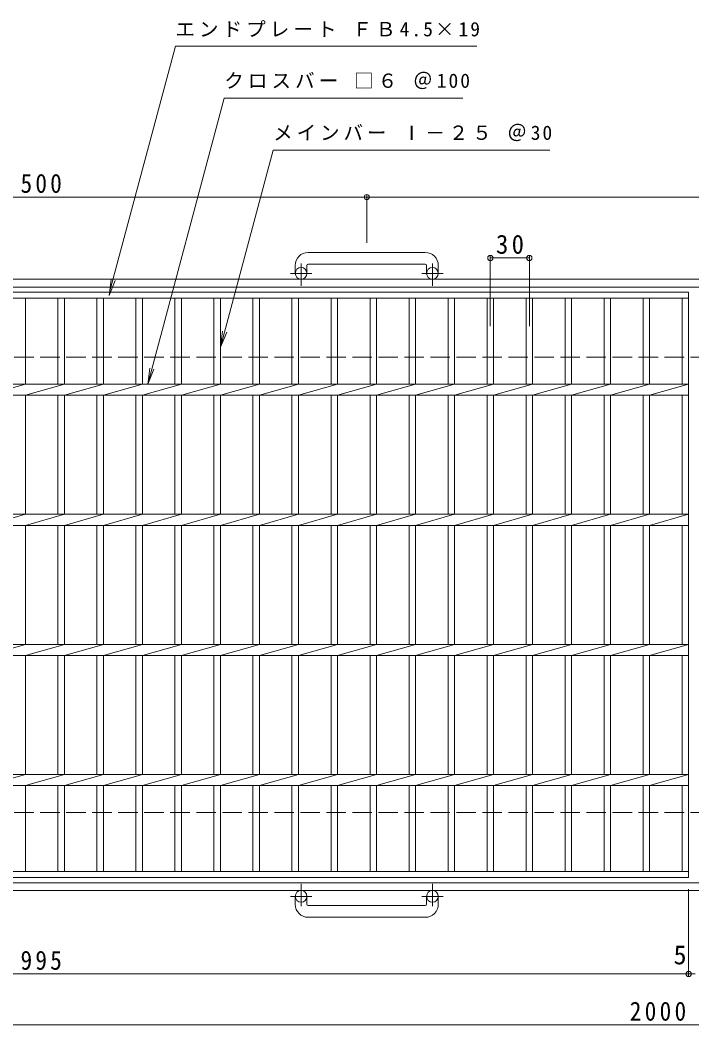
# Model space of a CAD drawing. Units: millimetres, scale not verified. Extents: x -878 to 901, y -687 to 611.
# Drawn here: x -357 to 160, y -162 to 611 of the extents above; entities that cross this region are included whole.
import ezdxf
from ezdxf.enums import TextEntityAlignment as Align

# ---------------------------------------------------------------- set-up
doc = ezdxf.new("R2010")
doc.units = ezdxf.units.MM
doc.header["$LTSCALE"] = 5
doc.header["$PDMODE"] = 32
doc.header["$PDSIZE"] = 4
doc.linetypes.add('CHAIN1', pattern=[8, 5, -1, 1, -1])
doc.linetypes.add('DASHED3', pattern=[4, 3, -1])
for name, color, linetype, lineweight in [('A-1_ピット', 2, 'Continuous', 9), ('A-2_蓋', 3, 'Continuous', 9), ('A-4_寸法', 7, 'Continuous', 9)]:
    doc.layers.add(name, color=color, linetype=linetype, lineweight=lineweight)
doc.styles.add('ＭＳ ゴシック', font='')
doc.styles.get('ＭＳ ゴシック').set_extended_font_data('MS Gothic')

msp = doc.modelspace()

# ---------------------------------------------------------------- linework, layer by layer
at = {"layer": 'A-1_ピット'}
for p, q in [((-44.938, 431.889), (-134.938, 431.889)), ((-144.938, 421.889), (-144.938, 415.789)), ((-135.938, 421.889), (-135.938, 415.789)), ((-134.939, 422.889), (-44.938, 422.889)), ((-43.938, 421.889), (-43.938, 415.789)), ((-34.938, 421.889), (-34.938, 415.789)), ((314.007, 411.289), (-839.938, 411.289)), ((314.007, 405.289), (-839.938, 405.289)), ((314.007, -52.711), (-839.938, -52.711)), ((314.007, -58.711), (-839.938, -58.711)), ((-144.938, -69.311), (-144.938, -63.211)), ((-135.938, -69.311), (-135.938, -63.211)), ((-43.938, -69.311), (-43.938, -63.211)), ((-34.938, -69.311), (-34.938, -63.211)), ((-134.939, -70.311), (-44.938, -70.311)), ((-44.938, -79.311), (-134.938, -79.311))]:
    msp.add_line(p, q, dxfattribs=at)
at = {"layer": 'A-1_ピット', "linetype": 'CHAIN1'}
for p, q in [((-140.438, 406.181), (-140.438, 423.279)), ((-39.438, 406.181), (-39.438, 423.279)), ((-132.275, 415.789), (-148.682, 415.789)), ((-31.275, 415.789), (-47.682, 415.789)), ((-140.438, -53.604), (-140.438, -70.701)), ((-39.438, -53.604), (-39.438, -70.701)), ((-132.275, -63.211), (-148.682, -63.211)), ((-31.275, -63.211), (-47.682, -63.211))]:
    msp.add_line(p, q, dxfattribs=at)
at = {"layer": 'A-1_ピット', "linetype": 'DASHED3'}
for p, q in [((314.007, 351.289), (-839.938, 351.289)), ((314.007, 1.289), (-839.938, 1.289))]:
    msp.add_line(p, q, dxfattribs=at)
at = {"layer": 'A-1_ピット'}
for centre in [(-140.438, 415.789), (-39.438, 415.789), (-140.438, -63.211), (-39.438, -63.211)]:
    msp.add_circle(centre, 4.5, dxfattribs=at)
for centre, radius, start, end in [((-134.938, 421.889), 10, 90, 180), ((-44.938, 421.889), 10, 0, 90), ((-134.939, 421.889), 1, 90, 180), ((-44.938, 421.889), 1, 0, 90), ((-134.938, -69.311), 10, 180, 270), ((-134.939, -69.311), 1, 180, 270), ((-44.938, -69.311), 10, 270, 0), ((-44.938, -69.311), 1, 270, 0)]:
    msp.add_arc(centre, radius, start, end, dxfattribs=at)
at = {"layer": 'A-2_蓋'}
for p, q in [((-837.438, 401.289), (157.562, 401.289)), ((-837.438, 396.789), (157.562, 396.789)), ((-352.438, 396.789), (-352.438, 330.528)), ((-327.438, 396.789), (-327.438, 330.528)), ((-322.438, 396.789), (-322.438, 330.528)), ((-297.438, 396.789), (-297.438, 330.528)), ((-292.438, 396.789), (-292.438, 330.528)), ((-267.438, 396.789), (-267.438, 330.528)), ((-262.438, 396.789), (-262.438, 330.528)), ((-237.438, 396.789), (-237.438, 330.528)), ((-232.438, 396.789), (-232.438, 330.528)), ((-207.438, 396.789), (-207.438, 330.528)), ((-202.438, 396.789), (-202.438, 330.528)), ((-177.438, 396.789), (-177.438, 330.528)), ((-172.438, 396.789), (-172.438, 330.528)), ((-147.438, 396.789), (-147.438, 330.528)), ((-142.438, 396.789), (-142.438, 330.528)), ((-117.438, 396.789), (-117.438, 330.528)), ((-112.438, 396.789), (-112.438, 330.528)), ((-87.438, 396.789), (-87.438, 330.528)), ((-82.438, 396.789), (-82.438, 330.528)), ((-57.438, 396.789), (-57.438, 330.528)), ((-52.438, 396.789), (-52.438, 330.528)), ((-27.438, 396.789), (-27.438, 330.528)), ((-22.438, 396.789), (-22.438, 330.528)), ((2.562, 396.789), (2.562, 330.528)), ((7.562, 396.789), (7.562, 330.528)), ((32.562, 396.789), (32.562, 330.528)), ((37.562, 396.789), (37.562, 330.528)), ((62.562, 396.789), (62.562, 330.528)), ((67.562, 396.789), (67.562, 330.528)), ((92.562, 396.789), (92.562, 330.528)), ((97.562, 396.789), (97.562, 330.528)), ((122.562, 396.789), (122.562, 330.528)), ((127.562, 396.789), (127.562, 330.528)), ((152.562, 396.789), (152.562, 330.528)), ((157.562, 401.289), (157.562, -48.711)), ((-837.438, 330.528), (157.562, 330.528)), ((-352.438, 330.528), (-382.439, 322.049)), ((-322.438, 330.528), (-352.438, 322.049)), ((-292.438, 330.528), (-322.438, 322.049)), ((-262.438, 330.528), (-292.438, 322.049)), ((-232.438, 330.528), (-262.438, 322.049)), ((-202.438, 330.528), (-232.438, 322.049)), ((-172.438, 330.528), (-202.438, 322.049)), ((-142.438, 330.528), (-172.438, 322.049)), ((-112.438, 330.528), (-142.438, 322.049)), ((-82.438, 330.528), (-112.438, 322.049)), ((-52.438, 330.528), (-82.438, 322.049)), ((-22.438, 330.528), (-52.438, 322.049)), ((7.562, 330.528), (-22.438, 322.049)), ((37.562, 330.528), (7.562, 322.049)), ((67.562, 330.528), (37.562, 322.049)), ((97.562, 330.528), (67.562, 322.049)), ((127.562, 330.528), (97.562, 322.049)), ((157.562, 330.528), (127.562, 322.049)), ((-837.438, 322.049), (157.562, 322.049)), ((-352.438, 322.049), (-352.438, 230.528)), ((-327.438, 322.049), (-327.438, 230.528)), ((-322.438, 322.049), (-322.438, 230.528)), ((-297.438, 322.049), (-297.438, 230.528)), ((-292.438, 322.049), (-292.438, 230.528)), ((-267.438, 322.049), (-267.438, 230.528)), ((-262.438, 322.049), (-262.438, 230.528)), ((-237.438, 322.049), (-237.438, 230.528)), ((-232.438, 322.049), (-232.438, 230.528)), ((-207.438, 322.049), (-207.438, 230.528)), ((-202.438, 322.049), (-202.438, 230.528)), ((-177.438, 322.049), (-177.438, 230.528)), ((-172.438, 322.049), (-172.438, 230.528)), ((-147.438, 322.049), (-147.438, 230.528)), ((-142.438, 322.049), (-142.438, 230.528)), ((-117.438, 322.049), (-117.438, 230.528)), ((-112.438, 322.049), (-112.438, 230.528)), ((-87.438, 322.049), (-87.438, 230.528)), ((-82.438, 322.049), (-82.438, 230.528)), ((-57.438, 322.049), (-57.438, 230.528)), ((-52.438, 322.049), (-52.438, 230.528)), ((-27.438, 322.049), (-27.438, 230.528)), ((-22.438, 322.049), (-22.438, 230.528)), ((2.562, 322.049), (2.562, 230.528)), ((7.562, 322.049), (7.562, 230.528)), ((32.562, 322.049), (32.562, 230.528)), ((37.562, 322.049), (37.562, 230.528)), ((62.562, 322.049), (62.562, 230.528)), ((67.562, 322.049), (67.562, 230.528)), ((92.562, 322.049), (92.562, 230.528)), ((97.562, 322.049), (97.562, 230.528)), ((122.562, 322.049), (122.562, 230.528)), ((127.562, 322.049), (127.562, 230.528)), ((152.562, 322.049), (152.562, 230.528)), ((-837.438, 230.528), (157.562, 230.528)), ((-352.438, 230.528), (-382.439, 222.049)), ((-322.438, 230.528), (-352.438, 222.049)), ((-292.438, 230.528), (-322.438, 222.049)), ((-262.438, 230.528), (-292.438, 222.049)), ((-232.438, 230.528), (-262.438, 222.049)), ((-202.438, 230.528), (-232.438, 222.049)), ((-172.438, 230.528), (-202.438, 222.049)), ((-142.438, 230.528), (-172.438, 222.049)), ((-112.438, 230.528), (-142.438, 222.049)), ((-82.438, 230.528), (-112.438, 222.049)), ((-52.438, 230.528), (-82.438, 222.049)), ((-22.438, 230.528), (-52.438, 222.049)), ((7.562, 230.528), (-22.438, 222.049)), ((37.562, 230.528), (7.562, 222.049)), ((67.562, 230.528), (37.562, 222.049)), ((97.562, 230.528), (67.562, 222.049)), ((127.562, 230.528), (97.562, 222.049)), ((157.562, 230.528), (127.562, 222.049)), ((-837.438, 222.049), (157.562, 222.049)), ((-352.438, 222.049), (-352.438, 130.528)), ((-327.438, 222.049), (-327.438, 130.528)), ((-322.438, 222.049), (-322.438, 130.528)), ((-297.438, 222.049), (-297.438, 130.528)), ((-292.438, 222.049), (-292.438, 130.528)), ((-267.438, 222.049), (-267.438, 130.528)), ((-262.438, 222.049), (-262.438, 130.528)), ((-237.438, 222.049), (-237.438, 130.528)), ((-232.438, 222.049), (-232.438, 130.528)), ((-207.438, 222.049), (-207.438, 130.528)), ((-202.438, 222.049), (-202.438, 130.528)), ((-177.438, 222.049), (-177.438, 130.528)), ((-172.438, 222.049), (-172.438, 130.528)), ((-147.438, 222.049), (-147.438, 130.528)), ((-142.438, 222.049), (-142.438, 130.528)), ((-117.438, 222.049), (-117.438, 130.528)), ((-112.438, 222.049), (-112.438, 130.528)), ((-87.438, 222.049), (-87.438, 130.528)), ((-82.438, 222.049), (-82.438, 130.528)), ((-57.438, 222.049), (-57.438, 130.528)), ((-52.438, 222.049), (-52.438, 130.528)), ((-27.438, 222.049), (-27.438, 130.528)), ((-22.438, 222.049), (-22.438, 130.528)), ((2.562, 222.049), (2.562, 130.528)), ((7.562, 222.049), (7.562, 130.528)), ((32.562, 222.049), (32.562, 130.528)), ((37.562, 222.049), (37.562, 130.528)), ((62.562, 222.049), (62.562, 130.528)), ((67.562, 222.049), (67.562, 130.528)), ((92.562, 222.049), (92.562, 130.528)), ((97.562, 222.049), (97.562, 130.528)), ((122.562, 222.049), (122.562, 130.528)), ((127.562, 222.049), (127.562, 130.528)), ((152.562, 222.049), (152.562, 130.528)), ((-837.438, 130.528), (157.562, 130.528)), ((-352.438, 130.528), (-382.439, 122.049)), ((-322.438, 130.528), (-352.438, 122.049)), ((-292.438, 130.528), (-322.438, 122.049)), ((-262.438, 130.528), (-292.438, 122.049)), ((-232.438, 130.528), (-262.438, 122.049)), ((-202.438, 130.528), (-232.438, 122.049)), ((-172.438, 130.528), (-202.438, 122.049)), ((-142.438, 130.528), (-172.438, 122.049)), ((-112.438, 130.528), (-142.438, 122.049)), ((-82.438, 130.528), (-112.438, 122.049)), ((-52.438, 130.528), (-82.438, 122.049)), ((-22.438, 130.528), (-52.438, 122.049)), ((7.562, 130.528), (-22.438, 122.049)), ((37.562, 130.528), (7.562, 122.049)), ((67.562, 130.528), (37.562, 122.049)), ((97.562, 130.528), (67.562, 122.049)), ((127.562, 130.528), (97.562, 122.049)), ((157.562, 130.528), (127.562, 122.049)), ((-837.438, 122.049), (157.562, 122.049)), ((-352.438, 122.049), (-352.438, 30.529)), ((-327.438, 122.049), (-327.438, 30.529)), ((-322.438, 122.049), (-322.438, 30.529)), ((-297.438, 122.049), (-297.438, 30.529)), ((-292.438, 122.049), (-292.438, 30.529)), ((-267.438, 122.049), (-267.438, 30.529)), ((-262.438, 122.049), (-262.438, 30.529)), ((-237.438, 122.049), (-237.438, 30.529)), ((-232.438, 122.049), (-232.438, 30.529)), ((-207.438, 122.049), (-207.438, 30.529)), ((-202.438, 122.049), (-202.438, 30.529)), ((-177.438, 122.049), (-177.438, 30.529)), ((-172.438, 122.049), (-172.438, 30.529)), ((-147.438, 122.049), (-147.438, 30.529)), ((-142.438, 122.049), (-142.438, 30.529)), ((-117.438, 122.049), (-117.438, 30.529)), ((-112.438, 122.049), (-112.438, 30.529)), ((-87.438, 122.049), (-87.438, 30.529)), ((-82.438, 122.049), (-82.438, 30.529)), ((-57.438, 122.049), (-57.438, 30.529)), ((-52.438, 122.049), (-52.438, 30.529)), ((-27.438, 122.049), (-27.438, 30.529)), ((-22.438, 122.049), (-22.438, 30.529)), ((2.562, 122.049), (2.562, 30.529)), ((7.562, 122.049), (7.562, 30.529)), ((32.562, 122.049), (32.562, 30.529)), ((37.562, 122.049), (37.562, 30.529)), ((62.562, 122.049), (62.562, 30.529)), ((67.562, 122.049), (67.562, 30.529)), ((92.562, 122.049), (92.562, 30.529)), ((97.562, 122.049), (97.562, 30.529)), ((122.562, 122.049), (122.562, 30.529)), ((127.562, 122.049), (127.562, 30.529)), ((152.562, 122.049), (152.562, 30.529)), ((-837.438, 30.529), (157.562, 30.529)), ((-352.438, 30.529), (-382.439, 22.048)), ((-322.438, 30.529), (-352.438, 22.048)), ((-292.438, 30.529), (-322.438, 22.048)), ((-262.438, 30.529), (-292.438, 22.048)), ((-232.438, 30.529), (-262.438, 22.048)), ((-202.438, 30.529), (-232.438, 22.048)), ((-172.438, 30.529), (-202.438, 22.048)), ((-142.438, 30.529), (-172.438, 22.048)), ((-112.438, 30.529), (-142.438, 22.048)), ((-82.438, 30.529), (-112.438, 22.048)), ((-52.438, 30.529), (-82.438, 22.048)), ((-22.438, 30.529), (-52.438, 22.048)), ((7.562, 30.529), (-22.438, 22.048)), ((37.562, 30.529), (7.562, 22.048)), ((67.562, 30.529), (37.562, 22.048)), ((97.562, 30.529), (67.562, 22.048)), ((127.562, 30.529), (97.562, 22.048)), ((157.562, 30.529), (127.562, 22.048)), ((-837.438, 22.048), (157.562, 22.048)), ((-352.438, 22.048), (-352.438, -44.211)), ((-327.438, 22.048), (-327.438, -44.211)), ((-322.438, 22.048), (-322.438, -44.211)), ((-297.438, 22.048), (-297.438, -44.211)), ((-292.438, 22.048), (-292.438, -44.211)), ((-267.438, 22.048), (-267.438, -44.211)), ((-262.438, 22.048), (-262.438, -44.211)), ((-237.438, 22.048), (-237.438, -44.211)), ((-232.438, 22.048), (-232.438, -44.211)), ((-207.438, 22.048), (-207.438, -44.211)), ((-202.438, 22.048), (-202.438, -44.211)), ((-177.438, 22.048), (-177.438, -44.211)), ((-172.438, 22.048), (-172.438, -44.211)), ((-147.438, 22.048), (-147.438, -44.211)), ((-142.438, 22.048), (-142.438, -44.211)), ((-117.438, 22.048), (-117.438, -44.211)), ((-112.438, 22.048), (-112.438, -44.211)), ((-87.438, 22.048), (-87.438, -44.211)), ((-82.438, 22.048), (-82.438, -44.211)), ((-57.438, 22.048), (-57.438, -44.211)), ((-52.438, 22.048), (-52.438, -44.211)), ((-27.438, 22.048), (-27.438, -44.211)), ((-22.438, 22.048), (-22.438, -44.211)), ((2.562, 22.048), (2.562, -44.211)), ((7.562, 22.048), (7.562, -44.211)), ((32.562, 22.048), (32.562, -44.211)), ((37.562, 22.048), (37.562, -44.211)), ((62.562, 22.048), (62.562, -44.211)), ((67.562, 22.048), (67.562, -44.211)), ((92.562, 22.048), (92.562, -44.211)), ((97.562, 22.048), (97.562, -44.211)), ((122.562, 22.048), (122.562, -44.211)), ((127.562, 22.048), (127.562, -44.211)), ((152.562, 22.048), (152.562, -44.211)), ((157.562, -44.211), (-837.438, -44.211)), ((157.562, -48.711), (-837.438, -48.711))]:
    msp.add_line(p, q, dxfattribs=at)
at = {"layer": 'A-4_寸法'}
for p, q in [((-287.797, 401.289), (-237.124, 590.401)), ((-237.124, 590.401), (-5.387, 590.401)), ((-258.413, 330.528), (-199.498, 550.401)), ((-199.498, 550.401), (-16.061, 550.401)), ((-202.438, 359.005), (-161.872, 510.401)), ((-161.872, 510.401), (50.899, 510.401)), ((-589.938, 474.448), (-89.938, 474.448)), ((-89.938, 439.389), (-89.938, 475.948)), ((-89.938, 474.448), (314.007, 474.448)), ((5.062, 375.219), (5.062, 429.108)), ((5.062, 427.608), (35.062, 427.608)), ((35.062, 375.219), (35.062, 429.108)), ((-288.141, 398.675), (-286.509, 411.068)), ((-288.141, 398.675), (-283.357, 410.223)), ((-202.438, 359.005), (-200.807, 371.398)), ((-202.438, 359.005), (-197.655, 370.553)), ((-258.413, 330.528), (-256.781, 342.921)), ((-258.413, 330.528), (-253.629, 342.077)), ((157.562, -57.711), (157.562, -124.367)), ((-837.438, -122.867), (157.562, -122.867)), ((157.562, -122.867), (162.562, -122.867)), ((-839.938, -162.038), (315.484, -162.038))]:
    msp.add_line(p, q, dxfattribs=at)
for p in [(-89.938, 474.448), (5.062, 427.608), (35.062, 427.608), (157.562, -122.867)]:
    msp.add_point(p, dxfattribs=at)

# ---------------------------------------------------------------- texts
at = {"layer": 'A-4_寸法', "color": 2, "style": 'ＭＳ ゴシック'}
msp.add_text('5', height=14.66, dxfattribs=at).set_placement((145.958, -119.867), align=Align.BOTTOM_LEFT)
at = {"layer": 'A-4_寸法', "char_height": 11, "attachment_point": 7, "style": 'ＭＳ ゴシック'}
for s, insert in [('\\T1.21;エンドプレート\\~ＦＢ4.5×19', (-237.124, 597.401)), ('\\T1.21;クロスバー\\~□６\\~＠100', (-199.498, 557.4)), ('\\T1.2;メインバー\\~Ⅰ－２５\\~＠30', (-161.872, 517.401))]:
    msp.add_mtext(s, dxfattribs=dict(at, insert=insert))
at = {"layer": 'A-4_寸法', "color": 2, "char_height": 14.66, "attachment_point": 7, "style": 'ＭＳ ゴシック'}
for s, insert in [('\\T1.27;\\W0.9;500', (-356.188, 477.448)), ('\\T1.27;\\W0.95;30', (9.437, 430.608)), ('\\T1.27;\\W0.9;995', (-356.188, -119.867)), ('\\T1.28;\\W0.9;2000', (112.241, -159.038))]:
    msp.add_mtext(s, dxfattribs=dict(at, insert=insert))

doc.saveas('drawing.dxf')
